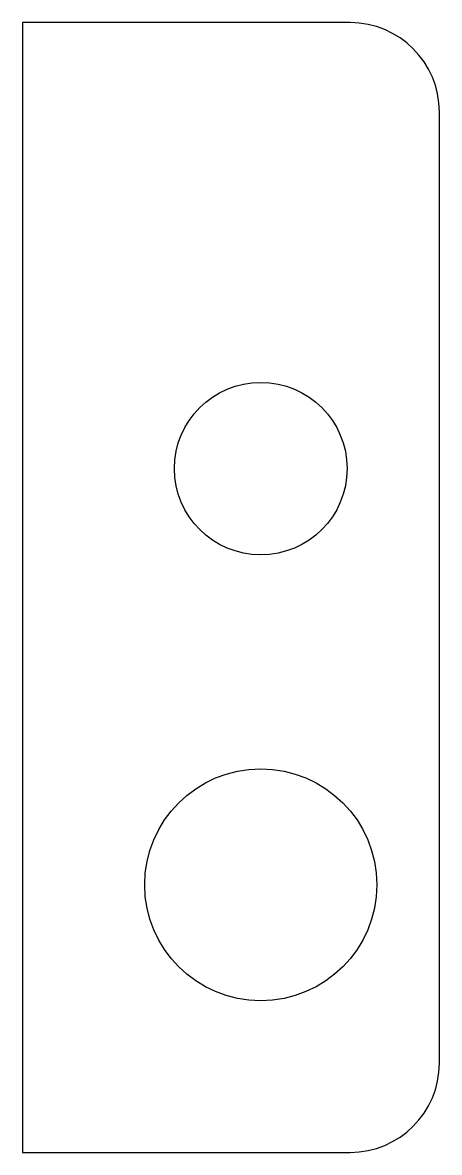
# Model space of a CAD drawing. Header units: millimetres. Extents: x 20 to 27, y -9.5 to 9.5.
import ezdxf

# ---------------------------------------------------------------- set-up
doc = ezdxf.new("R2010")
doc.units = ezdxf.units.MM

msp = doc.modelspace()

# ---------------------------------------------------------------- linework, layer by layer
at = {"color": 7, "linetype": 'Continuous', "lineweight": 25}
for p, q in [((25.5, 9.5), (20, 9.5)), ((20, 9.5), (20, -9.5)), ((27, -8), (27, 8)), ((20, -9.5), (25.5, -9.5))]:
    msp.add_line(p, q, dxfattribs=at)
for centre, radius in [((24, 2), 1.45), ((24, -5), 1.95)]:
    msp.add_circle(centre, radius, dxfattribs=at)
for centre, start, end in [((25.5, 8), 0, 90), ((25.5, -8), 270, 0)]:
    msp.add_arc(centre, 1.5, start, end, dxfattribs=at)

doc.saveas('drawing.dxf')
